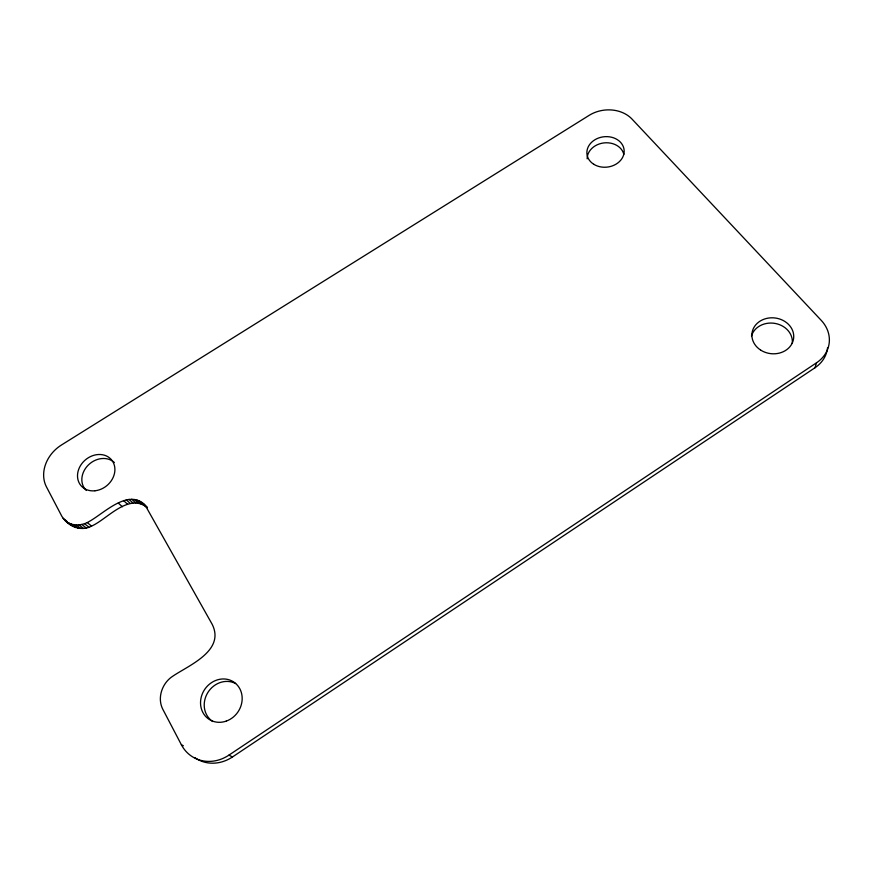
<?xml version="1.0" encoding="UTF-8"?>
<svg xmlns="http://www.w3.org/2000/svg" width="873" height="873" viewBox="0 0 873 873"><rect width="100%" height="100%" fill="white"/><g stroke="black" fill="none" stroke-linecap="round" stroke-linejoin="round"><path stroke-width="1.31" d="M194.679 757.546A37.43 33.512 -58.4 0 0 232.458 756.978L814.967 367.773L816.55 362.775A35.204 30.053 7.9 0 0 821.209 320.336L632.052 119.121A30.97 25.11 -6.7 0 0 589.166 115.345L61.459 445.001A33.25 27.652 -40.8 0 0 46.455 486.883L61.776 516.161C67.657 526.037 80.829 532.104 91.556 526.103C107.248 519.26 128.484 492.47 147.461 507.671C130.492 485.988 105.109 512.527 89.799 521.137C83 525.524 73.485 526.605 66.621 521.748M143.587 503.983L146.708 507.966L212.215 624.37C225.343 650.843 188.633 665.379 172.701 676.259C162.149 683.035 156.922 697.887 162.836 709.323L181.388 744.778A37.757 33.763 -58.2 0 0 228.944 755.123L816.55 362.775M181.388 744.778L183.341 745.738M228.944 755.123L232.458 756.978M71.139 524.029L75.58 527.554M63.096 518.278L66.686 521.116M68.781 523.058L73.234 526.583M64.722 520.144L71.095 525.284M73.67 524.673L78.09 528.187M76.322 524.957L80.72 528.471M79.05 524.891L83.437 528.405M81.811 524.455L86.176 527.979M84.55 523.68L88.893 527.205M87.235 522.567L91.556 526.103M118.292 503.055L122.351 506.744M123.508 500.524L127.523 504.223M126.247 499.749L130.241 503.459M129.008 499.312L132.98 503.034M131.758 499.236L135.708 502.946M134.431 499.509L138.36 503.219M139.396 501.102L143.292 504.801M136.996 500.131L140.902 503.841M141.612 502.39L145.496 506.089M587.158 158.821A18.562 15.19 -6.6 0 1 603.8 142.932A18.562 15.19 -6.6 0 1 623.846 154.379M751.478 335.996A20.788 17.853 6.9 0 1 775.191 323.447A20.788 17.853 6.9 0 1 792.258 343.416M86.274 490.462A19.828 16.663 -40.7 0 1 88.26 465.08A19.828 16.663 -40.7 0 1 114.352 462.515M212.816 721.535A22.174 19.937 -56.4 0 1 207.643 692.856A22.174 19.937 -56.4 0 1 235.601 683.537M827.549 347.825A34.909 29.868 8.1 0 1 814.967 367.773M760.579 350.029A20.963 17.962 6.7 0 0 793.633 338.277A20.963 17.962 6.7 0 0 764.235 319.125A20.963 17.962 6.7 0 0 760.579 350.029M593.815 164.299A18.704 15.267 -6.6 0 0 623.955 153.593A18.704 15.267 -6.6 0 0 598.802 137.923A18.704 15.267 -6.6 0 0 593.815 164.299M226.271 721.098A22.371 20.09 -56.1 0 0 236.408 684.17A22.371 20.09 -56.1 0 0 201.368 696.643A22.371 20.09 -56.1 0 0 226.271 721.098M94.95 490.779A19.992 16.762 -40.5 0 0 112.999 461.981A19.992 16.762 -40.5 0 0 80.687 465.287A19.992 16.762 -40.5 0 0 94.95 490.779"/></g></svg>
